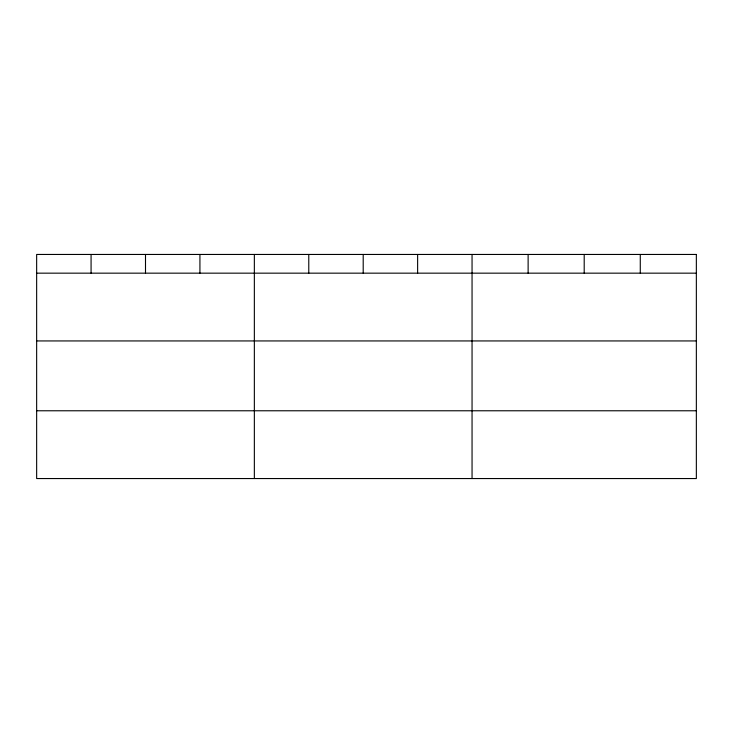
<?xml version="1.0" encoding="UTF-8"?>
<svg xmlns="http://www.w3.org/2000/svg" width="733" height="733" viewBox="0 0 733 733"><rect width="100%" height="100%" fill="white"/><g stroke="black" fill="none" stroke-linecap="round" stroke-linejoin="round"><path stroke-width="1.1" d="M36.65 273.162L696.35 273.162M36.65 340.937L696.35 340.937M36.65 410.773L696.35 410.773M640.275 254.452L640.275 273.162M584.201 254.452L584.201 273.162M528.126 254.452L528.126 273.162M472.052 254.452L472.052 478.548M417.627 254.452L417.627 273.162M363.202 254.452L363.202 273.162M308.776 254.452L308.776 273.162M254.351 254.452L254.351 478.548M199.926 254.452L199.926 273.162M145.501 254.452L145.501 273.162M91.075 254.452L91.075 273.162M696.35 254.452L36.65 254.452L36.65 478.548L696.35 478.548L696.35 254.452"/></g></svg>
